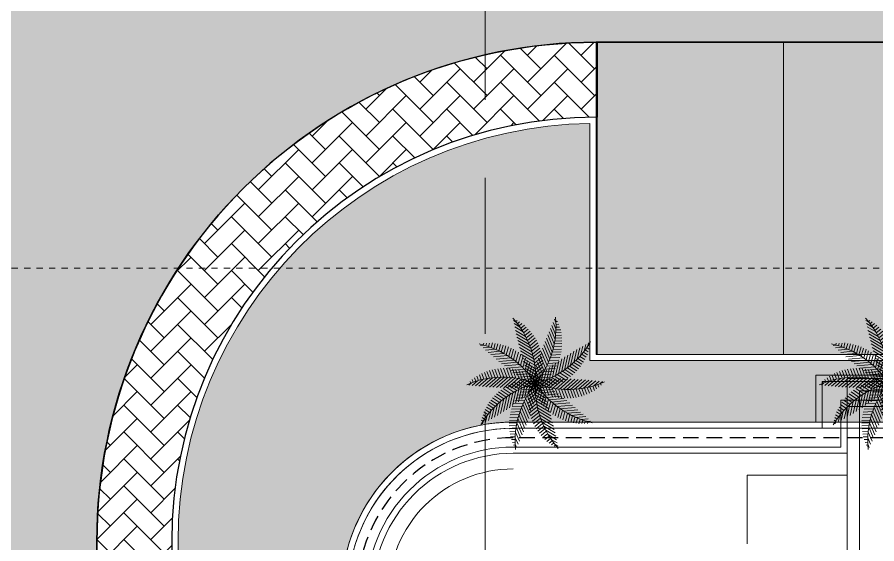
# Model space of a CAD drawing. Header units: inches. Extents: x 139 to 559, y -1 to 295.
# Drawn here: x 181.99 to 195.76, y 189.92 to 198.36 of the extents above; entities that cross this region are included whole.
import ezdxf

# ---------------------------------------------------------------- set-up
doc = ezdxf.new("R2010")
doc.units = ezdxf.units.IN
doc.header["$MEASUREMENT"] = 0
for name, pattern in [('$0$HIDDEN', [0.375, 0.25, -0.125]), ('DASHDOT2', [0.5, 0.25, -0.125, 0, -0.125]), ('HelipadXX$0$Core-03$0$HIDDEN', [0.375, 0.25, -0.125])]:
    doc.linetypes.add(name, pattern=pattern)
for name, color, linetype, lineweight in [('ARSIR', 31, 'Continuous', 5), ('ARSIR BETON', 8, 'Continuous', 5), ('ATAP', 3, 'Continuous', 20), ('DINDING2', 146, 'Continuous', 5), ('GSB', 1, 'Continuous', 15), ('lan', 7, 'Continuous', 15), ('POHON', 98, 'Continuous', 5), ('RUMPUT', 93, 'Continuous', 0), ('SANITAIR', 15, 'Continuous', 9)]:
    doc.layers.add(name, color=color, linetype=linetype, lineweight=lineweight)
doc.layers.add('as', color=1, linetype='Continuous', plot=False)
doc.layers.add('LANTAI', color=57, linetype='Continuous')
doc.layers.add('POLYLINE TPAK', color=4, linetype='Continuous', lineweight=20, plot=False)
pattern_1 = [(86.66968846814034, (37.07979678488971, 226.1472495293129), (-0.5066041251576352, 0.5692059985833484), [0.1428749999999999, -0.9347549999999997]), (41.66968846814034, (37.07979678488971, 226.1472495293129), (-0.5066044704663831, 0.5692063865624448), [0.142875, -0.6191249999999999]), (131.6696884681403, (37.07979678488971, 226.1472495293129), (-0.5692063865624448, -0.5066044704663831), [0.142875, -0.6191249999999999])]

# ---------------------------------------------------------------- blocks, each defined once
blk = doc.blocks.new('A$C08441736')
at = {"color": 82}
for p, q in [((0.02946861037508409, 0.6757506528826956), (-0.02457915258065034, 0.7374679491316772)), ((0.00566543442131916, 0.7472691270879961), (-0.01974977966399287, 0.7762908332818126)), ((0.002807607753356147, 0.754835075970675), (0.02185684412925323, 0.7619937811421488)), ((0.01379679417151334, 0.7247020872500829), (0.04359233046906254, 0.735899253140165)), ((0.02386531215934951, 0.694223111229878), (0.0635082221866233, 0.7091209212745626)), ((0.06473037586848869, 0.5024724642686946), (-0.03702761772409349, 0.6186702103510975)), ((0.05716982247656041, 0.5554434409701418), (-0.03322720528564879, 0.6586680674360558)), ((0.0458468585029489, 0.6127107251555899), (-0.02907458873705928, 0.6982637416328613)), ((0.03300972796386568, 0.663396857505286), (0.08471192071885575, 0.6828265473546931)), ((0.04122395243398194, 0.6322210377726624), (0.09819646773402912, 0.6536313154269715)), ((0.04849915342044239, 0.6006923329093283), (0.1130781847703284, 0.624961140150246)), ((-0.2666918404893454, 0.4694586146897332), (-0.2208832146974167, 0.538921085503855)), ((-0.2439793741864275, 0.4456416042565444), (-0.1947852091228128, 0.5202377790136552)), ((-0.2218580361830151, 0.4209282291858905), (-0.1696193169514689, 0.5001410509472464)), ((0.07149513377830788, 0.4060726497225474), (-0.0435315398944694, 0.5374219398200448)), ((0.06932718250917508, 0.4528857985220568), (-0.04046589991924911, 0.578258835697877)), ((0.05482362643432789, 0.5688063443670286), (0.1263643101218606, 0.5956913413390156)), ((0.06018261905938743, 0.5365575281860621), (0.1380715917463536, 0.565828212877685)), ((0.06455810279627648, 0.5039391092543698), (0.1482035497565011, 0.5353730776249903)), ((0.0679284837784611, 0.4709429725944596), (0.1567506238249644, 0.5043223428088395)), ((-0.2101127245220167, 0.4071418029772511), (-0.372629616358495, 0.4440359660337253)), ((-0.1808427366245919, 0.3705434598219259), (-0.3511064460506782, 0.4091962853047686)), ((-0.200342836100985, 0.395295729453753), (-0.1453990903044861, 0.4786103513798315)), ((-0.1794513575636968, 0.3687174419174998), (-0.1221465939953446, 0.4556122220612632)), ((-0.1592040857932985, 0.3411623035595841), (-0.09989339580207994, 0.4310987948045896)), ((-0.1396248141135347, 0.3125942350821512), (-0.07868207214907451, 0.4050055083272164)), ((0.06675740367071836, 0.2784700003873045), (-0.05037763088962442, 0.4122268338572002)), ((0.06996276013348961, 0.3191473536054466), (-0.04849961653441926, 0.4544198828524945)), ((0.07161347919416881, 0.3615999517524948), (-0.04621339081740766, 0.4961467941175514)), ((0.07026824096025602, 0.4375595273945145), (0.163689771112706, 0.4726673489277514)), ((0.07154747668954241, 0.4037775381134943), (0.1689834745446868, 0.4403939970606863)), ((0.07173135968986184, 0.3695839151537894), (0.1725780590376136, 0.4074821161053161)), ((-0.1546065971754947, 0.3346338530685725), (-0.3290151870935644, 0.3742276385647984)), ((-0.1309890458361884, 0.2993187113926867), (-0.3063383194862928, 0.3391260484687246)), ((-0.109672685363675, 0.2645259800958651), (-0.2830572130666493, 0.3038872856454526)), ((-0.1207411503147712, 0.2829713730740712), (-0.05856840823259885, 0.3772477720635225)), ((-0.1025851512842938, 0.2522451076816979), (-0.03962458334714516, 0.3477161360561434)), ((-0.0851941248928895, 0.2203588666581467), (-0.02194381955201449, 0.3162692418936382)), ((0.05632212910661626, 0.201710952482209), (-0.05285451600304211, 0.3263800781075639)), ((0.06216561230936855, 0.239375821174622), (-0.05183402993761547, 0.3695523411277806)), ((0.0652728234988227, 0.2643686178915085), (0.1723254554351827, 0.3045990090074687)), ((0.06864475738896336, 0.2998985172383688), (0.174357839285591, 0.3396255052988132)), ((0.07077943387875986, 0.3349634551150816), (0.1744011313708283, 0.3739045006811985)), ((0.1909946142659727, 0.1571190772575214), (0.1752828049587184, 0.329441402647613)), ((0.2176884335036204, 0.1860479453779104), (0.2015444940145606, 0.363109742610178)), ((-0.09040854061795085, 0.2301991374878546), (-0.2591520271716353, 0.2685068459191602)), ((-0.07299716348839803, 0.1962929053761992), (-0.2346015982297304, 0.2329799247907538)), ((-0.1984471868928999, 0.1281982177935803), (-0.2036513190779949, 0.2429689379783546)), ((-0.1655687621803764, 0.1111567338722715), (-0.1707493664402972, 0.2254085746709831)), ((-0.1326195999610296, 0.09255522143683195), (-0.137720374150896, 0.2050465084469934)), ((-0.06861165347830298, 0.1872465633918048), (-0.005647303296973114, 0.2827233270185147)), ((0.04933677223766404, 0.1653499926192856), (-0.05773778463544272, 0.2876187376305334)), ((0.04130033747129276, 0.1301892616360024), (-0.05352556702227704, 0.2384712352025399)), ((-0.05288891597233891, 0.1528305920825241), (0.009105190539571244, 0.2468361148369374)), ((-0.03808642008185608, 0.1170192011278894), (0.02209830816702548, 0.2082810509906796)), ((0.05455277482815408, 0.1918145699722003), (0.1616118377610208, 0.2320473778573693)), ((0.06060019717440474, 0.228349918181625), (0.1681454731998504, 0.2687654450016511)), ((0.1099360028843096, 0.08104959586829173), (0.09686678179357529, 0.2243888208647011)), ((0.1371045743162791, 0.1047715269317349), (0.1223472032746941, 0.2666258649524905)), ((0.1641282827016711, 0.1300822716430443), (0.1490811948779044, 0.2951141348380558)), ((-0.2084497039024756, 0.1330942074615751), (-0.3674827582795341, 0.0649008617813762)), ((-0.1744340207131542, 0.1158976401668802), (-0.3267388437476984, 0.05058935890019332)), ((-0.05727599994051528, 0.1627703811657349), (-0.2157689012499605, 0.1987510283349651)), ((-0.04311065310889493, 0.1296010544289344), (-0.1834729685027166, 0.1614657430321106)), ((-0.03038866646942191, 0.09675939557742495), (-0.1568446064467251, 0.1254670949203301)), ((-0.09959472175923947, 0.07228388634386779), (-0.1045466232503537, 0.1814919694988762)), ((-0.0664881917291849, 0.05021182083096416), (-0.07120346261518751, 0.1542013076864842)), ((0.03228879813110013, 0.09614200537512763), (-0.05314224404918914, 0.1936959585963825)), ((0.02236636693141241, 0.0631348991532067), (-0.05225500005033263, 0.1483452531189371)), ((0.01158777512872604, 0.03110544519077084), (-0.05084354363143864, 0.1023959479686183)), ((-0.03329285898968129, 0.02618132102906184), (-0.03765503533060026, 0.1223837429535486)), ((-0.02427630925884795, 0.07970299492074169), (0.03303244322840831, 0.1666038237105476)), ((-0.01154549432744162, 0.04075018516845842), (0.04147179572232251, 0.1211436023264926)), ((0.02765802895538512, 0.01835371044935618), (0.01905353725850189, 0.1127251471825726)), ((0.0272082982269601, 0.07875033395588431), (0.1246510784902195, 0.1153693417328074)), ((0.03796959955702172, 0.1170571584173397), (0.1403024369584731, 0.1555138502165159)), ((0.05520453357728686, 0.03793058572341489), (0.04491996894924247, 0.1507285491961639)), ((0.04704353628967006, 0.1547298710734003), (0.152452881917973, 0.1943427150100676)), ((0.08263303930145408, 0.05880163686603056), (0.07085864933672183, 0.1879395495720353)), ((0.1014142680523294, -0.0009989583318413511), (0.1677939470728966, 0.1103966204414351)), ((0.1365798517828074, 0.0009517392532594475), (0.2102593123450726, 0.1245975036519857)), ((-0.1420112868810523, 0.09801801646857615), (-0.2913836313021894, 0.03396718151438043)), ((-0.1992842312047717, -0.007391189908092856), (-0.2706309751609296, 0.08199540815473581)), ((-0.1110548394786971, 0.07950964940775544), (-0.2433399320319482, 0.02278582504208476)), ((-0.161694104339016, -0.003073097961526829), (-0.2319414368590564, 0.08493610510473634)), ((-0.08145869335140878, 0.06041798539996412), (-0.2006376601337222, 0.009314065454344638)), ((-0.1230612248246859, -6.141618461915309e-05), (-0.1912582979951011, 0.08537912434360319)), ((-0.1014142680522915, 0.0009989583314653347), (-0.1677939470728587, -0.1103966204418111)), ((-0.05313326976122303, 0.04078143579230484), (-0.1572324026970039, -0.003856254058410107)), ((-0.08330384480947411, 0.001541437820726751), (-0.148242065856462, 0.08289913323579677)), ((-0.01901499167739419, 0.06422382698269011), (-0.1294703351128017, 0.08929911241990252)), ((-0.03518797518921551, -0.0235729173552091), (-0.1280299020656827, 0.002006589685229696)), ((-0.06695644472968436, 0.001761922239216664), (-0.1249370365837583, -0.09553866255572348)), ((-0.02600221689933929, 0.02063274022693533), (-0.1130958525943055, -0.01671299540492519)), ((-0.04232348310050116, 0.001612082126875986), (-0.1023989227347981, 0.07687745344270765)), ((-0.008908614943104763, 0.03197595710442906), (-0.1013201189626472, 0.05295497694084384)), ((1.894704264335178e-14, -1.880081052944987e-13), (-0.0818507959562948, 0.02255126624202327)), ((-0.03316385578287466, 0.001408517863723459), (-0.0816728145215647, -0.07999717155991322)), ((1.894704264335178e-14, -1.880081052944987e-13), (-0.07236154113076028, 0.01642732929051107)), ((1.894704264335178e-14, -1.880081052944987e-13), (-0.0529633832140553, 0.06635504838595584)), ((1.894789002596298e-14, -1.860837407444866e-13), (-0.04888597462231965, 0.05582303527801274)), ((1.894704264335178e-14, -1.880081052944987e-13), (-0.006737627381290692, 0.0738962391444137)), ((1.894704264335178e-14, -1.880081052944987e-13), (-0.003845758243248748, 0.08481345737150472)), ((1.894704264335178e-14, -1.880081052944987e-13), (0.04674081566398187, 0.07087600834448317)), ((1.894704264335178e-14, -1.880081052944987e-13), (0.03798426451583729, 0.06374359129837201)), ((1.894789002596298e-14, -1.860837407444866e-13), (0.0794739866494738, 0.02986633311671155)), ((1.894704264335178e-14, -1.880081052944987e-13), (0.06819745840560268, 0.02924305814128713)), ((0.01461185675095773, 0.03975386362128421), (0.1047578103838111, 0.07363072313024543)), ((0.02600221689937713, -0.02063274022731134), (0.1130958525943282, 0.01671299540454924)), ((0.03316385578291256, -0.001408517864099476), (0.08167281452160252, 0.07999717155953721)), ((0.03518797518925335, 0.02357291735483309), (0.1280299020657205, -0.00200658968560566)), ((0.05313326976126087, -0.04078143579268079), (0.1572324026970265, 0.003856254058034097)), ((0.06695644472972218, -0.001761922239592681), (0.1249370365837962, 0.09553866255534753)), ((0.06830026056613134, 0.04771772204520906), (0.1686572385031047, 0.02006769247275918)), ((0.0995225227043431, 0.07238325981776446), (0.2049158035362443, 0.04334564438093465)), ((0.1230612248247237, 6.141618424319036e-05), (0.1912582979951389, -0.08537912434397919)), ((0.1616941043390538, 0.003073097961150812), (0.2319414368590942, -0.08493610510511235)), ((-0.2092430108197768, -0.0087665843703575), (-0.2940729563988652, -0.1511246226212385)), ((-0.1568798973308638, -0.1231159303609666), (-0.2671407497786227, -0.09273721735528798)), ((-0.1725030890191331, -0.004173899009777032), (-0.2556997179623468, -0.143790974142743)), ((-0.1290069566399915, -0.0975275983894172), (-0.2375687540865585, -0.06761700351559412)), ((-0.1365798517827696, -0.0009517392536354101), (-0.2102593123450347, -0.1245975036523617)), ((-0.09952252270430527, -0.07238325981814046), (-0.2049158035362065, -0.04334564438131067)), ((-0.06830026056609352, -0.04771772204558507), (-0.1686572385030668, -0.0200676924731352)), ((-0.0272082982269222, -0.07875033395626028), (-0.1246510784901816, -0.1153693417331834)), ((-0.1099360028842717, -0.08104959586866774), (-0.09686678179353746, -0.2243888208650771)), ((-0.01461185675091989, -0.03975386362166015), (-0.1047578103837733, -0.07363072313062144)), ((-0.08263303930141624, -0.05880163686640657), (-0.07085864933668401, -0.1879395495724113)), ((1.894621879914643e-14, -1.898790152736771e-13), (-0.07947398664943592, -0.02986633311708757)), ((1.894704264335178e-14, -1.880081052944987e-13), (-0.06819745840558004, -0.02924305814166313)), ((-0.05520453357724902, -0.03793058572379085), (-0.04491996894920457, -0.1507285491965398)), ((1.894704264335178e-14, -1.880081052944987e-13), (-0.04674081566394403, -0.07087600834485912)), ((0.01154549432747946, -0.04075018516883443), (-0.04147179572228465, -0.1211436023268686)), ((1.894704264335178e-14, -1.880081052944987e-13), (-0.03798426451579944, -0.06374359129874796)), ((0.02427630925888579, -0.07970299492111771), (-0.03303244322837047, -0.1666038237109236)), ((-0.03228879813106229, -0.09614200537550363), (0.05314224404922698, -0.1936959585967586)), ((-0.02765802895534727, -0.01835371044973219), (-0.01905353725846404, -0.1127251471829486)), ((-0.02236636693137457, -0.06313489915358272), (0.05225500005037047, -0.1483452531193132)), ((-0.01158777512868821, -0.03110544519114685), (0.05084354363147653, -0.1023959479689942)), ((1.894704264335178e-14, -1.880081052944987e-13), (0.07236154113079812, -0.01642732929088709)), ((1.894704264335178e-14, -1.880081052944987e-13), (0.003845758243286589, -0.08481345737188073)), ((1.894704264335178e-14, -1.880081052944987e-13), (0.05296338321409319, -0.06635504838633179)), ((1.894704264335178e-14, -1.880081052944987e-13), (0.08185079595633261, -0.02255126624239929)), ((1.894704264335178e-14, -1.880081052944987e-13), (0.006737627381328533, -0.07389623914478972)), ((1.894621879914643e-14, -1.898790152736771e-13), (0.04888597462235755, -0.05582303527838876)), ((0.008908614943142603, -0.03197595710480507), (0.101320118962685, -0.05295497694121985)), ((0.01901499167743204, -0.06422382698306607), (0.1294703351128396, -0.08929911242027852)), ((0.03038866646945975, -0.09675939557780096), (0.156844606446763, -0.1254670949207062)), ((0.03329285898971913, -0.02618132102943786), (0.0376550353306381, -0.1223837429539246)), ((0.042323483100539, -0.001612082127252002), (0.102398922734836, -0.07687745344308365)), ((0.06648819172920754, -0.05021182083134016), (0.07120346261522535, -0.1542013076868602)), ((0.08145869335144662, -0.06041798540034014), (0.2006376601337449, -0.009314065454720648)), ((0.08330384480951193, -0.001541437821102714), (0.1482420658564999, -0.08289913323617279)), ((0.0995947217592773, -0.07228388634424375), (0.1045466232503763, -0.1814919694992523)), ((0.1326195999610523, -0.0925552214372079), (0.1377203741509186, -0.2050465084473693)), ((-0.208198798247044, -0.1755123016258908), (-0.3184530273680514, -0.1451354134577721)), ((-0.1832473036460108, -0.1491190622882713), (-0.2940089102437767, -0.1186023831208163)), ((-0.2176884335035826, -0.1860479453782864), (-0.2015444940145227, -0.363109742610554)), ((-0.1909946142659348, -0.1571190772578974), (-0.1752828049586806, -0.3294414026479889)), ((-0.1641282827016333, -0.1300822716434203), (-0.1490811948778664, -0.2951141348384319)), ((-0.05455277482811623, -0.1918145699725763), (-0.161611837760983, -0.2320473778577454)), ((-0.04704353628963222, -0.1547298710737763), (-0.1524528819179351, -0.1943427150104436)), ((-0.03796959955698388, -0.1170571584177157), (-0.1403024369584352, -0.1555138502168919)), ((-0.1371045743162412, -0.1047715269321109), (-0.1223472032746563, -0.2666258649528666)), ((-0.0493367722376262, -0.1653499926196616), (0.05773778463548056, -0.2876187376309095)), ((-0.04130033747125492, -0.1301892616363784), (0.05352556702231488, -0.2384712352029159)), ((0.03808642008189392, -0.1170192011282654), (-0.02209830816698764, -0.2082810509910556)), ((0.05288891597237674, -0.1528305920829001), (-0.009105190539533351, -0.2468361148373134)), ((0.06861165347834079, -0.1872465633921809), (0.005647303297010955, -0.2827233270188906)), ((0.04311065310893277, -0.1296010544293104), (0.1834729685027544, -0.1614657430324866)), ((0.05727599994055312, -0.1627703811661109), (0.2157689012499985, -0.1987510283353411)), ((0.1655687621804142, -0.1111567338726474), (0.170749366440335, -0.2254085746713592)), ((0.1984471868929226, -0.1281982177939563), (0.2036513190780176, -0.2429689379787305)), ((-0.2441911696789043, -0.2170725541608021), (-0.2278642914922323, -0.396140767150665)), ((-0.06527282349878487, -0.2643686178918845), (-0.1723254554351449, -0.3045990090078449)), ((-0.0606001971743669, -0.228349918182001), (-0.1681454731998125, -0.2687654450020271)), ((-0.06675740367068055, -0.2784700003876805), (0.05037763088966226, -0.4122268338575761)), ((-0.06216561230933071, -0.2393758211749979), (0.05183402993765331, -0.3695523411281566)), ((-0.05632212910657841, -0.201710952482585), (0.05285451600308001, -0.32638007810794)), ((0.08519412489292738, -0.2203588666585228), (0.02194381955205233, -0.3162692418940143)), ((0.1025851512843316, -0.252245107682074), (0.03962458334718306, -0.3477161360565194)), ((0.1207411503148091, -0.2829713730744472), (0.05856840823263669, -0.3772477720638985)), ((-0.07077943387872196, -0.3349634551154577), (-0.1744011313707905, -0.3739045006815744)), ((-0.06864475738892553, -0.2998985172387449), (-0.1743578392855532, -0.3396255052991892)), ((-0.07173135968982401, -0.3695839151541656), (-0.1725780590375757, -0.4074821161056921)), ((-0.071613479194131, -0.361599951752871), (0.0462133908174455, -0.4961467941179275)), ((-0.06996276013345179, -0.3191473536058225), (0.04849961653445711, -0.4544198828528705)), ((0.1396248141135725, -0.3125942350825272), (0.0786820721491124, -0.4050055083275924)), ((-0.0715474766895046, -0.4037775381138702), (-0.168983474544649, -0.4403939970610622)), ((-0.07026824096021819, -0.4375595273948904), (-0.1636897711126681, -0.4726673489281273)), ((-0.06792848377842325, -0.4709429725948356), (-0.1567506238249265, -0.5043223428092157)), ((-0.07149513377826998, -0.4060726497229234), (0.0435315398945073, -0.5374219398204205)), ((-0.06932718250913726, -0.4528857985224329), (0.04046589991928696, -0.5782588356982526)), ((-0.06455810279623866, -0.5039391092547456), (-0.1482035497564632, -0.5353730776253665)), ((-0.06018261905934958, -0.5365575281864384), (-0.1380715917463158, -0.5658282128780614)), ((-0.05482362643429005, -0.568806344367405), (-0.1263643101218227, -0.5956913413393919)), ((-0.06473037586845086, -0.5024724642690706), (0.03702761772413133, -0.6186702103514737)), ((-0.05716982247652257, -0.555443440970518), (0.03322720528568663, -0.6586680674364314)), ((-0.04849915342040454, -0.600692332909704), (-0.1130781847702906, -0.6249611401506217)), ((-0.0412239524339441, -0.6322210377730381), (-0.0981964677339913, -0.6536313154273468)), ((-0.03300972796382784, -0.6633968575056617), (-0.08471192071881792, -0.6828265473550683)), ((-0.02386531215931166, -0.6942231112302543), (-0.06350822218658542, -0.7091209212749394)), ((-0.04584685850291106, -0.6127107251559655), (0.02907458873709712, -0.698263741633237)), ((-0.02946861037504625, -0.6757506528830713), (0.02457915258068824, -0.737467949132053)), ((-0.01379679417147544, -0.7247020872504593), (-0.0435923304690247, -0.7358992531405402)), ((-0.002807607753318306, -0.7548350759710502), (-0.02185684412921539, -0.7619937811425244)), ((-0.005665434421281318, -0.7472691270883718), (0.01974977966403072, -0.7762908332821878))]:
    blk.add_line(p, q, dxfattribs=at)
at = {"color": 60}
for p, q in [((-0.4346503396685519, 0.6078834819865543), (-0.4722702106763222, 0.6164238474799085)), ((-0.4414095231827273, 0.6123246748421789), (-0.430206148550073, 0.6293130491928041)), ((-0.4148073582386272, 0.5944058565871884), (-0.3972837919950631, 0.6209779309009567)), ((-0.3887466634686426, 0.5756659734013995), (-0.3654315885858285, 0.6110200727785069)), ((-0.363229458356432, 0.5561019630160045), (-0.3328219909212946, 0.6022106987121744)), ((-0.3733556613975053, 0.5640149767260447), (-0.4533577366831734, 0.5821768402535614)), ((-0.3230514405004126, 0.5226414965785995), (-0.4339509659352039, 0.5478176190606636)), ((-0.2802301051360021, 0.4829667616867919), (-0.4140367499466888, 0.5133431989660305)), ((-0.3382593240975297, 0.5357083950413065), (-0.3047522364602044, 0.5865172777972973)), ((-0.3138414551194256, 0.5144773928435397), (-0.2758607682640374, 0.5720698725694441)), ((-0.2899827351508087, 0.4923985181964611), (-0.2479077109864554, 0.5561994964509658)), ((-0.2429779300504193, 0.4445563231096279), (-0.3936011976771809, 0.478750426461771)), ((-0.5563052948824146, 0.2317495751548699), (-0.5594302839842005, 0.3006673576068714)), ((-0.5240255480589879, 0.2279111940848522), (-0.5274874125711245, 0.3042583484441464)), ((-0.491699081493399, 0.2230424666932987), (-0.49546814067111, 0.3061644207214747)), ((-0.4593250227838573, 0.2171241532336738), (-0.4633726386229604, 0.3063893310507857)), ((-0.4269023269998735, 0.2101332090525522), (-0.4312004438009683, 0.3049228767928281)), ((-0.3944297591742044, 0.202042398469275), (-0.3989504411586888, 0.3017404669722721)), ((-0.7089444572266999, 0.2363070079658156), (-0.7443994730843609, 0.2211039034165961)), ((-0.7170232192209041, 0.2359270600741236), (-0.717945014652461, 0.2562561220155823)), ((-0.6335707604084437, 0.2368447496239568), (-0.7089690744354248, 0.2045139658615422)), ((-0.6849691985851705, 0.2370667918199288), (-0.6864110090965113, 0.2688641453210852)), ((-0.5685550693472079, 0.2329409802396235), (-0.6730728235969493, 0.1881237856432602)), ((-0.6528706266647502, 0.2372239999003084), (-0.6547889530813504, 0.2795303242894115)), ((-0.5105916572575674, 0.2260131948754874), (-0.636698328719612, 0.1719386763844936)), ((-0.620727337299771, 0.2363950198650831), (-0.6232292142329074, 0.2915708315503603)), ((-0.457876925206159, 0.2168347764362963), (-0.5998324981302456, 0.1559642517924772)), ((-0.588539035835346, 0.2345733534627402), (-0.5912959444741592, 0.2953735750380471)), ((-0.4092967122546379, 0.2058834769359668), (-0.5624614845636171, 0.1402064495720067)), ((-0.3619058725549101, 0.1928198151538613), (-0.3666208152391661, 0.2968020639242324)), ((-0.329328981651264, 0.1824282876857593), (-0.3342089686970002, 0.2900503863975439)), ((-0.2966971287873315, 0.1708246419350327), (-0.3017113984133021, 0.2814081774230847)), ((-0.2640080424390449, 0.157958782238638), (-0.2691235144728948, 0.2707742120800619)), ((-0.3641048282554302, 0.1934792625782319), (-0.5245706234847167, 0.124671557873195)), ((-0.3217722083090735, 0.1798489962987059), (-0.4861443647148828, 0.1093662446098275)), ((-0.2819074884503658, 0.1651604948966784), (-0.4471661964509221, 0.09429759004026869)), ((-0.2442115362266202, 0.1495420263151125), (-0.4076185606130202, 0.07947312306601757)), ((-0.4378579204172777, -0.06838426156197583), (-0.5001162833170136, 0.009615979962525544)), ((-0.406124644958314, -0.05672842729414657), (-0.4710583460448183, 0.02462360529919397)), ((-0.373661399998832, -0.04598713357464386), (-0.4408680748947155, 0.03821258883663761)), ((-0.3404412246288664, -0.03619415831529195), (-0.4094972252768989, 0.05032248745545059)), ((-0.3064328356548943, -0.02738869459048499), (-0.3768825853563751, 0.0608741063589372)), ((-0.2715999084817916, -0.01961625158259373), (-0.342942366666614, 0.06976497706184238)), ((-0.2359001684716202, -0.01292979297101145), (-0.3075709365699105, 0.07686275796575437)), ((-0.5862794201218243, -0.1394987033646671), (-0.629316445558383, -0.08557986865397967)), ((-0.5579084125819138, -0.1236304597506659), (-0.6055848511913504, -0.0638991473074784)), ((-0.5288939856040719, -0.1085683226454243), (-0.5808010772511347, -0.04353664663064008)), ((-0.4978824975974162, -0.09371028489277178), (-0.5769481718542878, -0.2263949660316391)), ((-0.4992241245611433, -0.09432734454596081), (-0.5549674696258389, -0.02448942758320402)), ((-0.4521432673895602, -0.0740153395728999), (-0.5374521830281342, -0.2171771651843196)), ((-0.4688844387791969, -0.0809255547738465), (-0.5280776570825246, -0.006765472349100759)), ((-0.4082912509606168, -0.05748743685212229), (-0.4976666522472903, -0.2074734672355831)), ((-0.3660317725036853, -0.04363206421474832), (-0.4575829184543325, -0.1972693375642124)), ((-0.3251468521595958, -0.03208341705117194), (-0.4171917849912998, -0.1865493427264099)), ((-0.2854698806958132, -0.02256189877154273), (-0.3764834724505218, -0.1752970713326047)), ((-0.2468701652410948, -0.01484818610936702), (-0.3354475660041987, -0.1634950456578043)), ((-0.69349608631894, -0.210823729818719), (-0.713352550975188, -0.1859466054152893)), ((-0.6676202007313253, -0.1918294786155644), (-0.6940391929577484, -0.1587305071919969)), ((-0.6517833632214599, -0.1807921217775889), (-0.6937783227259042, -0.251266292315614)), ((-0.6411284711408209, -0.1736067861031608), (-0.6755840604894219, -0.1304391831356838)), ((-0.5968899861794228, -0.1457350731782327), (-0.6551037395485063, -0.2434269397976124)), ((-0.6140168395901312, -0.1561607362835934), (-0.6519846991089558, -0.1085927940072137)), ((-0.5459245506788617, -0.1172697304723576), (-0.6161627865019045, -0.2351405765952933)), ((-0.2318107009195955, -0.202274620993601), (-0.3406853184016512, -0.1722778389566167)), ((-0.7124458882600825, -0.2255307113181309), (-0.7321934379816866, -0.2586702167066561)), ((-0.7187584162395336, -0.2305866727764757), (-0.7314532872111205, -0.2146819339464287)), ((-0.3140392383043259, -0.312690457972206), (-0.4102547035755286, -0.2861814845578732)), ((-0.2952176066566393, -0.2846083386441922), (-0.3955675993456801, -0.2569602336246496)), ((-0.2752678638307094, -0.2568370328548024), (-0.3791305610373901, -0.2282211188618342)), ((-0.2541483438338258, -0.2293880202834584), (-0.3608690303834959, -0.1999846823218154)), ((-0.2965242931080978, -0.2864958893311791), (-0.2806709349187787, -0.4603706796242677)), ((-0.2704796405642869, -0.2504471591975931), (-0.2542403500156027, -0.4285547377269868)), ((-0.3640693636594019, -0.3987097028352407), (-0.4442877430237913, -0.3766081947261427)), ((-0.3484365787600016, -0.3697490027776745), (-0.4345835898821888, -0.3460140572455189)), ((-0.331768631740796, -0.3410735072351502), (-0.423247154057986, -0.3158696410037347)), ((-0.3477138783101615, -0.3684612024883379), (-0.333689253677141, -0.5222790017136537)), ((-0.3222864621661106, -0.3256428120538776), (-0.3071544149037746, -0.4916064844206778)), ((-0.4049610802862936, -0.4872467324778954), (-0.4636374588290114, -0.4710804066751427)), ((-0.3923147337792898, -0.4574632185855199), (-0.4588251146085605, -0.439138493841835)), ((-0.3786892261080589, -0.4279494800062646), (-0.4523694597285379, -0.4076493406398701)), ((-0.3972332158355573, -0.46874528199504), (-0.3869072931496984, -0.5819968480132836)), ((-0.372732821033868, -0.4157596046313969), (-0.3602740024433135, -0.5524041214500148)), ((-0.4166403201613288, -0.517296700457711), (-0.4698887578966611, -0.5026258633287484)), ((-0.4273615496945791, -0.5476106163445356), (-0.4681900506488457, -0.5363616799776756)), ((-0.4371310401439066, -0.5781867523017277), (-0.467817664342799, -0.5697320729757973)), ((-0.4210368745856009, -0.5293725475583927), (-0.4135878323929841, -0.6110713670554606)), ((-0.4459523279547244, -0.6090241339792879), (-0.4655712652379818, -0.6036187879115458)), ((-0.4438172051232492, -0.6012233643855909), (-0.4403143959096517, -0.6396411059253447))]:
    blk.add_line(p, q, dxfattribs=at)
for p, q in [((0.4210368745856388, 0.5293725475580164), (0.4135878323930219, 0.6110713670550849)), ((0.443817205123287, 0.6012233643852146), (0.4403143959096895, 0.6396411059249685)), ((0.4459523279547622, 0.6090241339789123), (0.4655712652380195, 0.6036187879111705)), ((0.3477138783101993, 0.3684612024879618), (0.3336892536771788, 0.5222790017132776)), ((0.3727328210339059, 0.4157596046310209), (0.3602740024433514, 0.5524041214496391)), ((0.3972332158355951, 0.4687452819946641), (0.3869072931497362, 0.5819968480129079)), ((0.4166403201613667, 0.517296700457335), (0.469888757896699, 0.5026258633283724)), ((0.4273615496946168, 0.5476106163441588), (0.4681900506488836, 0.5363616799772989)), ((0.4371310401439444, 0.578186752301352), (0.4678176643428367, 0.5697320729754211)), ((0.2704796405643247, 0.2504471591972171), (0.2542403500156405, 0.4285547377266107)), ((0.2965242931081357, 0.2864958893308029), (0.2806709349188165, 0.4603706796238918)), ((0.3222864621661484, 0.3256428120535016), (0.3071544149038124, 0.4916064844203019)), ((0.3786892261080968, 0.4279494800058887), (0.4523694597285758, 0.4076493406394942)), ((0.3923147337793276, 0.4574632185851439), (0.4588251146085983, 0.439138493841459)), ((0.4049610802863314, 0.4872467324775193), (0.4636374588290492, 0.4710804066747669)), ((0.3140392383043638, 0.3126904579718301), (0.4102547035755663, 0.2861814845574973)), ((0.3317686317408338, 0.3410735072347742), (0.4232471540580238, 0.3158696410033587)), ((0.3484365787600394, 0.3697490027772984), (0.4345835898822267, 0.3460140572451428)), ((0.3640693636594397, 0.3987097028348645), (0.4442877430238291, 0.3766081947257667)), ((0.2318107009196335, 0.2022746209932249), (0.3406853184016891, 0.1722778389562407)), ((0.2541483438338636, 0.2293880202830823), (0.3608690303835338, 0.1999846823214394)), ((0.2752678638307473, 0.2568370328544263), (0.3791305610374278, 0.2282211188614582)), ((0.2952176066566772, 0.284608338643816), (0.3955675993457179, 0.2569602336242737)), ((0.4082912509606546, 0.05748743685174628), (0.497666652247328, 0.2074734672352071)), ((0.4521432673895981, 0.07401533957252389), (0.5374521830281724, 0.2171771651839435)), ((0.4978824975974539, 0.09371028489239577), (0.5769481718543261, 0.226394966031263)), ((0.5459245506788996, 0.1172697304719816), (0.6161627865019422, 0.2351405765949172)), ((0.59688998617946, 0.1457350731778567), (0.6551037395485446, 0.2434269397972364)), ((0.651783363221497, 0.1807921217772128), (0.6937783227259419, 0.251266292315238)), ((0.6934960863189783, 0.2108237298183429), (0.7133525509752264, 0.1859466054149133)), ((0.7124458882601197, 0.2255307113177548), (0.7321934379817249, 0.2586702167062801)), ((0.718758416239572, 0.2305866727760996), (0.7314532872111578, 0.2146819339460527)), ((0.1568798973309017, 0.1231159303605907), (0.2671407497786605, 0.09273721735491203)), ((0.1832473036460486, 0.1491190622878953), (0.2940089102438145, 0.1186023831204403)), ((0.2081987982470818, 0.1755123016255148), (0.3184530273680892, 0.145135413457396)), ((0.2092430108198146, 0.008766584369981484), (0.294072956398903, 0.1511246226208625)), ((0.2468701652411326, 0.014848186108991), (0.3354475660042364, 0.1634950456574283)), ((0.2854698806958511, 0.02256189877116677), (0.3764834724505595, 0.1752970713322287)), ((0.3251468521596336, 0.03208341705079592), (0.4171917849913377, 0.1865493427260339)), ((0.3660317725037233, 0.04363206421437232), (0.4575829184543703, 0.1972693375638365)), ((0.5288939856041098, 0.1085683226450482), (0.5808010772511726, 0.04353664663026406)), ((0.5579084125819516, 0.1236304597502899), (0.605584851191388, 0.06389914730710237)), ((0.5862794201218626, 0.1394987033642911), (0.6293164455584208, 0.08557986865360372)), ((0.6140168395901695, 0.1561607362832174), (0.6519846991089936, 0.1085927940068377)), ((0.6411284711408594, 0.1736067861027848), (0.6755840604894607, 0.1304391831353078)), ((0.6676202007313635, 0.1918294786151884), (0.6940391929577862, 0.1587305071916209)), ((0.1992842312048095, 0.00739118990771684), (0.2706309751609675, -0.08199540815511178)), ((0.235900168471658, 0.01292979297063549), (0.3075709365699483, -0.07686275796613037)), ((0.2715999084818294, 0.01961625158221772), (0.3429423666666518, -0.0697649770622184)), ((0.3064328356549322, 0.02738869459010897), (0.3768825853564128, -0.06087410635931321)), ((0.3404412246289042, 0.03619415831491594), (0.4094972252769367, -0.05032248745582661)), ((0.3736613999988698, 0.04598713357426791), (0.4408680748947533, -0.03821258883701362)), ((0.4061246449583518, 0.05672842729377055), (0.4710583460448561, -0.02462360529956994)), ((0.4378579204173155, 0.06838426156159981), (0.5001162833170516, -0.009615979962901559)), ((0.4688844387792347, 0.08092555477347049), (0.5280776570825624, 0.006765472348724742)), ((0.4992241245611811, 0.09432734454558485), (0.5549674696258761, 0.02448942758282805)), ((0.1420112868810749, -0.09801801646895214), (0.2913836313022273, -0.03396718151475638)), ((0.1744340207131768, -0.1158976401672562), (0.3267388437477362, -0.05058935890056934)), ((0.2084497039024983, -0.1330942074619511), (0.3674827582795719, -0.06490086178175221)), ((0.2442115362266581, -0.1495420263154885), (0.4076185606130427, -0.07947312306639358)), ((0.2819074884503884, -0.1651604948970545), (0.4471661964509447, -0.09429759004064463)), ((0.2640080424390825, -0.157958782239014), (0.2691235144729175, -0.2707742120804379)), ((0.2966971287873541, -0.1708246419354087), (0.3017113984133247, -0.2814081774234606)), ((0.3217722083091114, -0.1798489962990819), (0.4861443647149206, -0.1093662446102035)), ((0.3293289816512867, -0.1824282876861354), (0.334208968697038, -0.2900503863979199)), ((0.3619058725549328, -0.1928198151542373), (0.3666208152392038, -0.2968020639246085)), ((0.3641048282554528, -0.193479262578608), (0.5245706234847395, -0.1246715578735709)), ((0.4092967122546757, -0.2058834769363428), (0.5624614845636399, -0.1402064495723827)), ((0.4578769252061968, -0.2168347764366723), (0.5998324981302683, -0.1559642517928532)), ((0.5105916572575901, -0.2260131948758635), (0.6366983287196347, -0.1719386763848696)), ((0.5685550693472458, -0.2329409802399996), (0.673072823596987, -0.1881237856436362)), ((0.09040854061798867, -0.2301991374882306), (0.2591520271716731, -0.2685068459195361)), ((0.1096726853637128, -0.2645259800962412), (0.2830572130666871, -0.3038872856458287)), ((0.1309890458362263, -0.2993187113930626), (0.3063383194863306, -0.3391260484691007)), ((0.394429759174227, -0.2020423984696511), (0.3989504411587266, -0.3017404669726481)), ((0.4269023269999113, -0.2101332090529282), (0.431200443800991, -0.3049228767932042)), ((0.4593250227838951, -0.2171241532340497), (0.4633726386229829, -0.3063893310511618)), ((0.4916990814934368, -0.2230424666936746), (0.4954681406711478, -0.3061644207218509)), ((0.5240255480590108, -0.2279111940852281), (0.5274874125711473, -0.3042583484445224)), ((0.5563052948824374, -0.231749575155246), (0.5594302839842377, -0.3006673576072473)), ((0.588539035835368, -0.2345733534631163), (0.5912959444741965, -0.2953735750384232)), ((0.6207273372997945, -0.2363950198654592), (0.6232292142329302, -0.2915708315507362)), ((0.6335707604084667, -0.2368447496243328), (0.708969074435462, -0.2045139658619183)), ((0.6528706266647729, -0.2372239999006843), (0.6547889530813883, -0.2795303242897875)), ((0.6849691985851933, -0.2370667918203047), (0.6864110090965334, -0.2688641453214613)), ((0.7089444572267227, -0.2363070079661916), (0.7443994730843981, -0.2211039034169722)), ((0.7170232192209269, -0.2359270600744996), (0.7179450146524837, -0.2562561220159583)), ((0.1592040857933363, -0.3411623035599601), (0.09989339580211777, -0.4310987948049655)), ((0.1794513575637346, -0.3687174419178759), (0.1221465939953824, -0.4556122220616392)), ((0.2003428361010228, -0.395295729454129), (0.145399090304524, -0.4786103513802077)), ((0.1546065971755325, -0.3346338530689485), (0.3290151870936022, -0.3742276385651744)), ((0.1808427366246298, -0.3705434598223019), (0.3511064460507161, -0.4091962853051446)), ((0.221858036183053, -0.4209282291862666), (0.1696193169515067, -0.5001410509476226)), ((0.2439793741864654, -0.4456416042569203), (0.1947852091228507, -0.5202377790140312)), ((0.2101127245220545, -0.407141802977627), (0.3726296163585328, -0.4440359660341012)), ((0.2666918404893831, -0.4694586146901093), (0.2208832146974547, -0.5389210855042312)), ((0.2429779300504573, -0.4445563231100041), (0.3936011976772187, -0.4787504264621469)), ((0.2899827351508465, -0.4923985181968373), (0.2479077109864934, -0.5561994964513423)), ((0.2802301051360399, -0.482966761687168), (0.4140367499467266, -0.5133431989664067)), ((0.3138414551194633, -0.5144773928439155), (0.2758607682640752, -0.5720698725698198)), ((0.3382593240975675, -0.5357083950416829), (0.3047522364602423, -0.5865172777976742)), ((0.3230514405004505, -0.5226414965789756), (0.4339509659352417, -0.5478176190610399)), ((0.3632294583564698, -0.5561019630163806), (0.3328219909213325, -0.6022106987125505)), ((0.3887466634686803, -0.5756659734017756), (0.3654315885858663, -0.6110200727788831)), ((0.3733556613975431, -0.5640149767264204), (0.4533577366832112, -0.5821768402539382)), ((0.414807358238665, -0.5944058565875653), (0.397283791995101, -0.6209779309013318)), ((0.4414095231827649, -0.612324674842555), (0.4302061485501108, -0.6293130491931801)), ((0.4346503396685897, -0.6078834819869304), (0.47227021067636, -0.6164238474802852))]:
    blk.add_line(p, q)
at = {"color": 106}
for p, q in [((0.2441911696789422, 0.2170725541604261), (0.2278642914922701, 0.3961407671502891)), ((0.172503089019171, 0.004173899009401015), (0.2556997179623846, 0.143790974142367)), ((0.1290069566400294, 0.09752759838904125), (0.2375687540865964, 0.0676170035152181)), ((0.1110548394787197, -0.07950964940813138), (0.2433399320319709, -0.02278582504246077)), ((0.07299716348843588, -0.1962929053765752), (0.2346015982297682, -0.2329799247911298)), ((0.2312590850178831, -0.1437725398336555), (0.2364393780809248, -0.2580175175684619))]:
    blk.add_line(p, q, dxfattribs=at)
at = {"color": 85}
blk.add_line((-0.2312590850178605, 0.1437725398332795), (-0.2364393780809022, 0.2580175175680859), dxfattribs=at)
at = {"color": 82}
for centre, start, end in [((-0.9753237262941856, 0.3810504743363788), 338.6598460027291, 23.6829047089455), ((-1.013029318783155, -0.2650045930739457), 14.65984600272911, 59.68290470894551), ((-0.6637921430971282, -0.8098369131049169), 50.6598460027291, 95.6829047089455), ((-0.06100893021311392, -1.045339057674182), 86.65984600272913, 131.6829047089455), ((0.565077620395048, -0.8815572119797728), 122.6598460027291, 167.6829047089456), ((0.9753237262942239, -0.3810504743367548), 158.6598460027291, 203.6829047089455)]:
    blk.add_arc(centre, 1.047117870664299, start, end, dxfattribs=at)
for centre, start, end in [((-0.5650776203949656, 0.8815572119793964), 302.6598460027291, 347.6829047089456), ((0.06100893021318217, 1.045339057673787), 266.6598460027291, 311.6829047089456), ((0.6637921430971815, 0.8098369131045331), 230.6598460027291, 275.6829047089455), ((1.013029318783208, 0.2650045930735774), 194.6598460027291, 239.6829047089456)]:
    blk.add_arc(centre, 1.047117870664299, start, end)
blk = doc.blocks.new('A.ATAP')
for points in [[(-24.40000008098372, 49.74999999895003), (-31.39999999103938, 49.74999999895003), (-31.39999999103938, 59.15000286785067), (-24.40000008098372, 59.15000286785067)], [(-24.60000008098372, 49.94999999895003), (-31.19999999103938, 49.94999999895003), (-31.19999999103938, 58.95000286785067), (-24.60000008098372, 58.95000286785067)]]:
    blk.add_lwpolyline(points, close=True)
at = {"layer": 'ATAP'}
for p, q in [((-32.99999998858527, 56.50000000287285), (-32.99999998846886, 57.59963680346003)), ((-32.99999998846886, 57.59963680346003), (-31.39999999102062, 57.59963680346003))]:
    blk.add_line(p, q, dxfattribs=at)
at = {"layer": 'lan'}
blk.add_line((-31.39999999102062, 49.74999999895003), (-31.39999999102062, 57.6999999376356), dxfattribs=at)

msp = doc.modelspace()

# ---------------------------------------------------------------- hatches: boundary and pattern name
at = {"layer": 'ARSIR'}
h = msp.add_hatch(dxfattribs=at)
h.set_pattern_fill('AR-HBONE', color=256, scale=0.003, style=0)
h.set_pattern_definition([(45, (37.07979678488971, 226.1472495293129), (4.263256414560601e-17, 0.4310522938113194), [0.9144000000000001, -0.3048]), (135, (37.29532278488971, 226.362775529313), (4.263256414560601e-17, 0.4310522938113194), [0.9144000000000001, -0.3048])])
edge = h.paths.add_edge_path()
edge.add_arc((191.2827530460387, 190.0678956543874), 15.19998324846395, 89.99999999999604, 179.9999999982171)
edge.add_line((176.0827697975748, 190.0678956548604), (176.0827697958074, 133.2715304004354))
edge.add_arc((191.2827692281026, 133.2715303999624), 15.19999943229521, 179.9999999982171, 214.2302885441299)
edge.add_line((178.7156632049422, 124.7212187714648), (179.7077968028932, 125.3962385326868))
edge.add_arc((191.2827486305766, 133.2715098016121), 13.99997883471085, 179.9999999982458, 214.2302680237529, ccw=False)
edge.add_line((177.2827697958658, 133.2715098020407), (177.2827697976046, 190.0678956548161))
edge.add_arc((191.2827530460388, 190.0678956543874), 13.99998324843415, 90, 179.9999999982458, ccw=False)
edge.add_line((191.2827530460388, 204.0678789028216), (270.5465688321954, 204.0678789028216))
edge.add_arc((270.5465688321954, 204.9086305199022), 0.8407516170806038, 270.0000000000019, 359.9969732944158)
edge.add_line((271.3873204481029, 204.9085861063758), (191.2827530460398, 205.2678789028514))
h = msp.add_hatch(dxfattribs=at)
h.set_pattern_fill('AR-HBONE', color=256, scale=0.003, style=0)
h.set_pattern_definition([(45, (183.2674889524655, 164.5562491017591), (4.263256414560601e-17, 0.4310522938113194), [0.9144000000000001, -0.3048]), (135, (183.4830149524655, 164.7717751017591), (4.263256414560601e-17, 0.4310522938113194), [0.9144000000000001, -0.3048])])
edge = h.paths.add_edge_path()
edge.add_line((184.4674891531389, 164.6615288299662), (183.2674889524675, 164.6615288301367))
edge.add_line((183.2674889524675, 164.6615288301367), (183.2674889524656, 189.9562649485786))
edge.add_arc((191.2674722009004, 189.9562649485785), 7.999983248434745, 90.00000000000023, 179.9999999999997, ccw=False)
edge.add_line((191.2674722009003, 197.9562481970133), (191.2827530461605, 197.95624729592))
edge.add_line((191.2827530461605, 197.95624729592), (191.2827530461605, 196.7562470945383))
edge.add_line((191.2827530461605, 196.7562470945383), (191.2674722009171, 196.7562479956316))
edge.add_arc((191.2674722009171, 189.9562649485618), 6.799983047069759, 90, 179.9999999983974)
edge.add_line((184.4674891538473, 189.956264948752), (184.4674891531389, 164.6615288301032))
h = msp.add_hatch(dxfattribs=at)
h.set_pattern_fill('HEX', color=256, scale=0.05, style=0)
h.set_pattern_definition([(0, (37.07979678488971, 97.08052963452815), (0, -0.274963), [0.15875, -0.3175]), (240, (37.07979678488971, 97.08052963452815), (-0.2381249431007806, 0.1374814999999999), [0.1587499999999999, -0.3174999999999999]), (300.0000000000001, (37.23854678488971, 97.08052963452815), (-0.2381249431007806, -0.1374815), [0.15875, -0.3175])])
edge = h.paths.add_edge_path()
edge.add_arc((231.9822420546409, 197.4574084397437), 0.5000000000000284, 2.849776994591149e-12, 86.09598863743226)
edge.add_line((232.0162846245688, 197.9562481970133), (262.4822420546409, 197.9562481970133))
edge.add_line((262.4822420546409, 197.9562481970133), (262.4822420546409, 192.9562481970133))
edge.add_line((262.4822420546409, 192.9562481970133), (232.4822420546409, 192.9562481970133))
edge.add_line((232.4822420546409, 192.9562481970133), (232.4822420546409, 197.4574084397438))
edge = h.paths.add_edge_path()
edge.add_line((230.4973868358513, 197.1215294818778), (230.497376902508, 197.457393652005))
edge.add_arc((230.9973769022893, 197.4574084397438), 0.5000000000000006, 93.90401136256139, 180.0016945500433, ccw=False)
edge.add_line((230.9633343323615, 197.9562481970133), (227.8372766079652, 197.9562481970133))
edge.add_line((227.8372766079652, 197.9562481970133), (227.8372766079669, 194.2562481970133))
edge.add_line((227.8372766079669, 194.2562481970133), (225.5372766079669, 194.2562481970133))
edge.add_line((225.5372766079669, 194.2562481970133), (225.5372766080416, 197.9562481970133))
edge.add_line((225.5372766080416, 197.9562481970133), (191.2827530461605, 197.9562486489516))
edge.add_line((191.2827530461605, 197.9562486489516), (191.2827530461605, 192.9562481969943))
edge.add_line((191.2827530461605, 192.9562481969943), (221.2522065323975, 192.9612139333143))
edge.add_line((221.2522065323975, 192.9612139333143), (221.2659487863626, 197.4577758238827))
edge.add_line((221.2659487863626, 197.4577758238827), (221.4128436684079, 197.8102511711022))
edge.add_line((221.4128436684079, 197.8102511711022), (221.7656920716341, 197.9562476817089))
edge.add_line((221.7656920716341, 197.9562476817089), (222.4078490489645, 197.956247689836))
edge.add_line((222.4078490489645, 197.956247689836), (222.7611645699119, 197.8098011370081))
edge.add_line((222.7611645699119, 197.8098011370081), (222.9076111793155, 197.4562477464179))
edge.add_line((222.9076111793155, 197.4562477464179), (222.8770302816876, 197.1215290515632))
edge.add_line((222.8770302816876, 197.1215290515632), (224.0770302816876, 197.1215290515965))
edge.add_line((224.0770302816876, 197.1215290515965), (224.1076111792154, 192.3215294936139))
edge.add_line((224.1076111792154, 192.3215294936139), (229.2975421071212, 192.3215294973081))
edge.add_line((229.2975421071212, 192.3215294973081), (230.4975421104538, 192.3215294936139))
edge.add_line((230.4975421104538, 192.3215294936139), (230.4973868358513, 197.1215294818778))
at = {"layer": 'ARSIR BETON'}
h = msp.add_hatch(dxfattribs=at)
h.set_pattern_fill('AR-HBONE', color=256, scale=0.004, style=0)
h.set_pattern_definition([(45, (37.07979678488971, 226.1472495293129), (5.684341886080802e-17, 0.5747363917484258), [1.2192, -0.4064]), (135, (37.36716478488971, 226.4346175293129), (5.684341886080802e-17, 0.5747363917484258), [1.2192, -0.4064])])
edge = h.paths.add_edge_path()
edge.add_arc((191.2827530460388, 190.0678956543874), 13.99998324843415, 90, 180)
edge.add_line((177.2827697976046, 190.0678956543874), (177.2827697958809, 133.2715303996917))
edge.add_arc((191.2827486305768, 133.2715098016121), 13.99997883471105, 179.9999157010851, 263.1191927485166)
edge.add_line((189.6054912243188, 119.3723654047253), (189.6054912243184, 112.3226705917808))
edge.add_line((189.6054912243184, 112.3226705917808), (189.7054912243192, 112.3226705917808))
edge.add_line((189.7054912243192, 112.3226705917808), (189.705491224319, 112.2226705917809))
edge.add_line((189.705491224319, 112.2226705917809), (201.7054912243115, 112.2226705917805))
edge.add_line((201.7054912243115, 112.2226705917805), (201.7054912496359, 119.2715309675217))
edge.add_line((201.7054912496359, 119.2715309675217), (380.2200184182929, 119.2715309631573))
edge.add_arc((380.2200184175784, 133.271530397784), 13.99999943462672, 270.0000000029237, 359.9999999993218)
edge.add_line((394.2200178522052, 133.2715303976183), (394.2200178527473, 186.8365306403635))
edge.add_arc((380.0700144284386, 186.8365266512287), 14.15000342430926, 1.615268768599631e-05, 89.99998380649028)
edge.add_line((380.0700184276549, 200.9865300755374), (288.3872765684852, 200.9865301410767))
edge.add_arc((288.3872765719509, 203.9865301406582), 2.999999999581492, 180.0000000198341, 269.9999999338081, ccw=False)
edge.add_line((285.3872765723694, 203.9865301396197), (285.3985681154834, 204.9823001466166))
edge.add_line((285.3985681154834, 204.9823001466166), (271.3873246073365, 205.1475171556722))
edge.add_line((271.3873246073365, 205.1475171556722), (271.3873204512137, 204.9086303990666))
edge.add_arc((270.5465688308253, 204.90863052321), 0.8407516203884131, 270.00000009337174, 359.9999915398413, ccw=False)
edge.add_line((270.5465688321954, 204.0678789028216), (191.2827530460388, 204.0678789028216))
edge = h.paths.add_edge_path()
edge.add_line((191.2672355975751, 197.9562481935145), (265.7565847507126, 197.9584512519224))
edge.add_arc((265.7568436984304, 189.2029500703031), 8.755501185448518, 41.34299786484178, 90.00169454735197, ccw=False)
edge.add_line((272.3301992487418, 194.9865300876956), (332.5823111287879, 194.9865300876956))
edge.add_line((332.5823111287879, 194.9865300876955), (332.5823111294587, 191.871529060519))
edge.add_line((332.5823111294587, 191.8715290605191), (340.1822420460586, 191.8715290631811))
edge.add_line((340.1822420460586, 191.8715290631811), (340.1822420691279, 194.9865300704816))
edge.add_line((340.1822420691279, 194.9865300704816), (380.0700186656723, 194.9865296794636))
edge.add_arc((380.0700185857783, 186.8365304170786), 8.149999262385025, -2.2737367544323206e-13, 89.99999943833228, ccw=False)
edge.add_line((388.2200178481633, 186.8365304170786), (388.2200178481633, 163.1715301763664))
edge.add_line((388.2200178481633, 163.1715301763664), (388.2200178453184, 157.7117318763081))
edge.add_line((388.2200178453184, 157.7117318763081), (388.2200178477973, 133.271530398664))
edge.add_arc((380.2200184175098, 133.2715303978526), 7.999999430287525, -89.99999999975239, 5.811386927234707e-09, ccw=False)
edge.add_line((380.2200184175443, 125.2715309675651), (191.2827530423658, 125.2715309667489))
edge.add_arc((191.1850453941413, 133.1732207511342), 7.902293858948923, 180.1231675278102, 270.7084498023279, ccw=False)
edge.add_line((183.2827697939069, 133.1562333699121), (183.2674892419708, 189.9541127231707))
edge.add_arc((191.2674722009004, 189.9562649485785), 7.999983248434781, 90.00169455004323, 180.015414211516, ccw=False)
at = {"layer": 'RUMPUT'}
h = msp.add_hatch(dxfattribs=at)
h.set_pattern_fill('GRASS', color=256, scale=0.03, angle=356.6696884681404, style=0)
h.set_pattern_definition(pattern_1)
edge = h.paths.add_edge_path()
edge.add_line((173.8596473018068, 124.7086841961878), (178.5194686754951, 124.7086841961878))
edge.add_line((178.5194686754951, 124.7086841961878), (178.576989384379, 124.7478196964552))
edge.add_arc((191.2745198704961, 133.2689901792037), 15.29175028706457, 179.9904195417624, 213.8651193647624, ccw=False)
edge.add_line((175.9827697972054, 133.2715471210163), (175.9827697975748, 190.0678956543905))
edge.add_arc((191.2827115528424, 190.0679371475861), 15.29994175532382, 89.99902697357118, 180.0001553852311, ccw=False)
edge.add_line((191.282971384331, 205.3678789007036), (269.9053067584439, 205.0253270853659))
edge.add_line((269.9053067584439, 205.0253270853659), (167.2318890602109, 206.0180894513984))
edge.add_line((167.2318890602109, 206.0180894513984), (167.5209522787765, 198.8984623769369))
edge.add_line((167.5209522787765, 198.8984623769369), (170.7476549029263, 161.1322737417141))
edge.add_line((170.7476549029263, 161.1322737417141), (173.8596473018068, 124.7086841961878))
h = msp.add_hatch(dxfattribs=at)
h.set_pattern_fill('GRASS', color=256, scale=0.03, angle=356.6696884681404, style=0)
h.set_pattern_definition(pattern_1)
edge = h.paths.add_edge_path()
edge.add_line((222.8076111792173, 191.8715291200184), (222.8076111793155, 197.4562477464109))
edge.add_arc((222.4076111793156, 197.4562477464179), 0.3999999999999773, 359.9999999989924, 450.000000000004)
edge.add_line((222.4076111793155, 197.8562477464179), (221.7659464513364, 197.8562477464179))
edge.add_arc((221.7659464513364, 197.4562477464179), 0.4000000000000021, 90, 179.8248949484122)
edge.add_line((221.3659483193573, 197.4574702083898), (221.3518862075982, 192.8562486040339))
edge.add_line((221.3518862075982, 192.8562486040339), (191.1674722008954, 192.8562477435673))
edge.add_line((191.1674722008954, 192.8562477435673), (191.1674722010819, 196.6555021341587))
edge.add_arc((191.2674721969896, 189.9562653992691), 6.699983046939429, 90.85519477074263, 179.9999999990425)
edge.add_line((184.5674891500502, 189.956265399381), (184.5674891548407, 164.7715288434159))
edge.add_line((184.5674891548407, 164.7715288434159), (189.4120614975618, 164.7715310903612))
edge.add_arc((189.4168289843556, 165.1662998175703), 0.3947975138126398, 269.3080921184508, 360.6780141321439)
edge.add_line((189.8115988560339, 165.1709715760959), (189.8115988554121, 170.2314407169422))
edge.add_line((189.8115988554121, 170.2314407169422), (194.9669349657003, 170.2314447087686))
edge.add_arc((194.9651651788577, 170.6314407485308), 0.3999999549636802, 270.2535041474397, 359.9999996728059)
edge.add_line((195.3651651338214, 170.6314407462466), (195.3651651342994, 172.5215302302063))
edge.add_line((195.3651651342994, 172.5215302302063), (187.1872774384456, 172.5215302302375))
edge.add_line((187.1872774384456, 172.5215302302375), (187.1872774730702, 189.0041720781548))
edge.add_arc((189.939072412773, 189.1174584457779), 2.754125848842658, 90.36187236940839, 182.3574313061966, ccw=False)
edge.add_line((189.9216778432424, 191.8715293635674), (222.8076111792173, 191.8715291200184))

# ---------------------------------------------------------------- linework, layer by layer
at = {"layer": 'ARSIR', "linetype": 'HelipadXX$0$Core-03$0$HIDDEN', "ltscale": 10}
msp.add_line((189.487276578152, 189.536530142739), (189.4872765869193, 238.494026435679), dxfattribs=at)
at = {"layer": 'as', "linetype": '$0$HIDDEN'}
msp.add_line((222.9076111792155, 191.6215282397471), (189.9372774977525, 191.6215284839212), dxfattribs=at)
msp.add_arc((189.9372775257968, 189.1215284839212), 2.5, 89.99999999991859, 180.0000000060578, dxfattribs=at)
at = {"layer": 'DINDING2'}
for points in [[(173.7678268676412, 124.6086841961878), (178.5502616278664, 124.6086841961878), (178.7156631651617, 124.7212188299335, -0.1505639209433659), (176.0827697958074, 133.2715303999624), (176.0827697975748, 190.0678956543874, -0.4142151562262453), (191.2827530460455, 205.2678789028513), (271.387320451209, 204.9086303303703), (271.3873326468949, 205.0882794129587), (167.1277054935273, 206.1191014900796), (167.4211251873295, 198.8921744305247), (170.648017907244, 161.1237608637392)], [(173.8596473018068, 124.7086841961878), (178.5194686754951, 124.7086841961878), (178.576989384379, 124.7478196964552, -0.1488921103636785), (175.9827697972054, 133.2715471210163), (175.9827697975748, 190.0678956543905, -0.4142193307700004), (191.282971384331, 205.3678789007036), (270.555306758444, 205.0253270853659), (167.2318890602109, 206.0180894513984), (167.5209522787765, 198.8984623769369), (170.7476549029263, 161.1322737417141)], [(222.8076111792173, 191.8715291200184), (222.8076111793155, 197.4562477464109, 0.4142135623782516), (222.4076111793155, 197.8562477464179), (221.7659464513364, 197.8562477464179, 0.4133187169478498), (221.3659483193573, 197.4574702083898), (221.3518862075982, 192.8562486040339), (191.1674722008954, 192.8562477435673), (191.1674722010819, 196.6555021341586, 0.4098485749977736), (184.5674891500502, 189.956265399381), (184.5674891548407, 164.7715288434159), (189.4120614975618, 164.7715310903612, 0.4212340023123881), (189.8115988560339, 165.1709715760959), (189.8115988554121, 170.2314407169422), (194.9669349657003, 170.2314447087686, 0.4129182528587316), (195.3651651338214, 170.6314407462466), (195.3651651342994, 172.5215302302063), (187.1872774384456, 172.5215302302375), (187.1872774730702, 189.0041720781548, -0.4244519471348883), (189.9216778432424, 191.8715293635674)]]:
    msp.add_lwpolyline(points, format="xyb", close=True, dxfattribs=at)
for points in [[(175.8827155239426, 161.5655138430693), (175.8827155239425, 190.0678956543874, -0.4142135623730961), (191.2827530460388, 205.4679331764837), (271.3873326739786, 205.088279412834)], [(222.9076111792155, 191.7715291192778), (222.9076111793155, 197.4562477464091, 0.4142135623782487), (222.4076111793155, 197.9562477464179), (221.7659464513364, 197.9562477464179, 0.4133187169478473), (221.2659487863626, 197.4577758238827), (221.2521913575023, 192.9562486011919), (191.2674722009003, 192.9562477464179), (191.2674722010868, 196.7562475450362), (191.2674721971032, 196.7562484462085, 0.4142135623730921), (184.4674891500502, 189.9562653993827), (184.4674891548597, 164.6715287970352), (189.4114917575909, 164.6715310900969, 0.4204828780974549), (189.9115988560338, 165.1715298992755), (189.9115988554244, 170.1314407943731), (194.9671439025634, 170.1314447089303, 0.4130549225027141), (195.4651651338214, 170.6314407456755), (195.4651651343246, 172.6215302302059), (187.2872774386557, 172.6215302302371), (187.2872774730745, 189.006248647269, -0.4246437879642222), (189.9219965569798, 191.7715293635651), (222.9076111792155, 191.7715291192778)]]:
    msp.add_lwpolyline(points, format="xyb", dxfattribs=at)
at = {"layer": 'GSB', "linetype": 'DASHDOT2', "ltscale": 0.0025}
msp.add_line((157.5017190115771, 194.3376363687042), (497.7427257732131, 194.3376363678109), dxfattribs=at)
at = {"layer": 'lan'}
for points in [[(194.2674722009003, 192.9562477464179), (194.2674722009003, 197.9562477464179), (191.2674722009003, 197.9562477464179), (191.2674722009003, 192.9562477464179), (194.2674722009003, 192.9562477464179)], [(197.2674722009003, 192.9562477464179), (197.2674722009003, 197.9562477464179), (194.2674722009003, 197.9562477464179), (194.2674722009003, 192.9562477464179), (197.2674722009003, 192.9562477464179)]]:
    msp.add_lwpolyline(points, dxfattribs=at)
for centre in [(189.9372775258154, 189.1215284839212), (189.9372775257968, 189.1215284839212)]:
    msp.add_arc(centre, 2, 89.99999999991859, 180.0000000060578, dxfattribs=at)
at = {"layer": 'LANTAI'}
msp.add_lwpolyline([(179.7077968028932, 125.3962385326868), (178.7156632049422, 124.7212187714648, -0.150478422660515), (176.0827697958074, 133.271530400608), (176.0827697975749, 161.5655138416372), (176.0827697975748, 190.0678956543874, -0.4142135623730956), (191.2827530460388, 205.2678789028514), (271.387320451209, 204.9086303303703), (271.3873204473301, 204.9085733177555, -0.4141936349623132), (270.5465688321954, 204.0678789028216), (191.2827530460388, 204.0678789028216, 0.414213562373095), (177.2827697976046, 190.0678956543874), (177.2827697976047, 161.5655138407234), (177.2827697958809, 133.2715303996917, 0.1504787072374864)], format="xyb", close=True, dxfattribs=at)
for points in [[(191.2827530460388, 204.0678789028216, 0.4142135623730948), (177.2827697976046, 190.0678956543874), (177.2827697958809, 133.2715303996917, 0.3794613747521122), (189.6054912243188, 119.3723654047253), (189.6054912243184, 112.3226705917808), (189.7054912243192, 112.3226705917808), (189.705491224319, 112.2226705917809), (201.7054912243115, 112.2226705917805), (201.7054912496359, 119.2715309675217), (380.2200184182929, 119.2715309631573, 0.4142135623546817), (394.2200178522052, 133.2715303976183), (394.2200178527473, 186.8365306403635, 0.4142133970209272), (380.0700184276549, 200.9865300755374), (288.3872765684852, 200.9865301410767, -0.4142135619333313), (285.3872765723694, 203.9865301396197), (285.3985681154834, 204.9823001466166), (271.3873246073365, 205.1475171556722), (271.3873204512137, 204.9086303990666, -0.4142135186478673), (270.5465688321954, 204.0678789028216), (191.2827530460388, 204.0678789028216)], [(191.2674722009004, 197.9562481970133, 0.4142135623731159), (183.2674889524656, 189.9562649485779), (183.2827697939069, 133.1562333699204, 0.4172086714596315), (191.2827530423657, 125.2715309667489), (380.2200184178959, 125.2715309675651, 0.4142135623572847), (388.2200178477974, 133.2715303978068), (388.2200178453184, 157.7117318763081), (388.2200178453184, 157.7117318763081), (388.2200178481633, 163.1715301763664), (388.2200178481633, 163.1715301763664), (388.2200178481633, 186.8365304170787, 0.4142135595018686), (380.0700186656725, 194.9865296794636), (340.1822420691279, 194.9865300704816), (340.1822420460586, 191.8715290631811), (332.5823111294587, 191.8715290605191), (332.582311128788, 194.9865300876955), (272.3301992487418, 194.9865300876956, 0.2155546282458439), (265.7568436984303, 197.9584512557516), (191.2674722009004, 197.9562481970133)], [(184.4674891531389, 164.6615288299662), (183.2674889524675, 164.6615288301367), (183.2674889524656, 189.9562649485786, -0.4142135623730922), (191.2674722009003, 197.9562481970133), (191.2827530461605, 197.95624729592), (191.2827530461605, 196.7562470945383), (191.2674722009171, 196.7562479956316, 0.4142135623649036), (184.4674891538473, 189.956264948752), (184.4674891531389, 164.6615288301032)]]:
    msp.add_lwpolyline(points, format="xyb", dxfattribs=at)
msp.add_lwpolyline([(191.2827530461605, 192.95624729592), (191.2827530461016, 197.95624729592), (262.4822420546409, 197.9562481970133), (262.4822420546409, 192.9562481970133), (232.4822420546409, 192.9562481970133)], dxfattribs=at)
at = {"layer": 'POLYLINE TPAK'}
msp.add_lwpolyline([(184.4674891531389, 164.6615288301032), (184.4674891538473, 189.956264948545, -0.414213562373093), (191.2674722009003, 196.7562479956316), (191.2827530461605, 196.7562470945383)], format="xyb", dxfattribs=at)
at = {"layer": 'SANITAIR'}
for points in [[(222.9076111792155, 191.7715282397471), (202.6872750425865, 191.7715283894963), (202.6872752651606, 192.52152856689), (194.887277164935, 192.5215266628457), (194.8872771593806, 191.7715284472621), (189.9372775258007, 191.7715284839212, 0.4142135624044838), (187.2872775257969, 189.121528483641), (187.2872774911358, 173.0715293507128), (195.3651651955781, 173.0715293506819)], [(222.9076111792155, 191.4715282397471), (202.3872749535569, 191.4715283917181), (202.387275176131, 192.2215284936575), (195.1872771627133, 192.2215267360782), (195.1872771571589, 191.4715284450403), (189.9372775258002, 191.4715284839212, 0.4142135624044847), (187.5872775257969, 189.1215284836727), (187.5872774911041, 173.3715293507117), (195.365165195659, 173.3715293506819)], [(222.9076111792155, 191.3715282397471), (202.2872749238804, 191.3715283924587), (202.2872751464544, 192.1215284692466), (195.2872771619727, 192.121526760489), (195.2872771564183, 191.3715284442998), (189.9372775258001, 191.3715284839212, 0.4142135624044846), (187.6872775257968, 189.1215284836832), (187.6872774910935, 173.4715293507114), (195.365165195686, 173.4715293506819)]]:
    msp.add_lwpolyline(points, format="xyb", dxfattribs=at)
msp.add_lwpolyline([(222.9076111792155, 191.8715282397471), (202.7872750722631, 191.8715283887557), (202.7872752948371, 192.6215285913009), (194.7872771656756, 192.6215266384349), (194.7872771601212, 191.8715284480027), (189.9372774977529, 191.8715284839212)], dxfattribs=at)
msp.add_arc((189.9372775257968, 189.1215284839212), 2.75, 89.99999999991859, 180.0000000060578, dxfattribs=at)

# ---------------------------------------------------------------- block references
at = {"layer": 'POHON', "lineweight": 0, "xscale": 1.377873410171134, "yscale": 1.377873410171134, "zscale": 1.37787341017113, "rotation": 90}
for p in [(190.2964086890819, 192.4924734287042), (195.944964177026, 192.4924734287042)]:
    msp.add_blockref('A$C08441736', p, dxfattribs=at)
at = {"layer": 'POLYLINE TPAK'}
msp.add_blockref('A.ATAP', (226.6872766340525, 133.4215302322474), dxfattribs=at)

doc.saveas('drawing.dxf')
